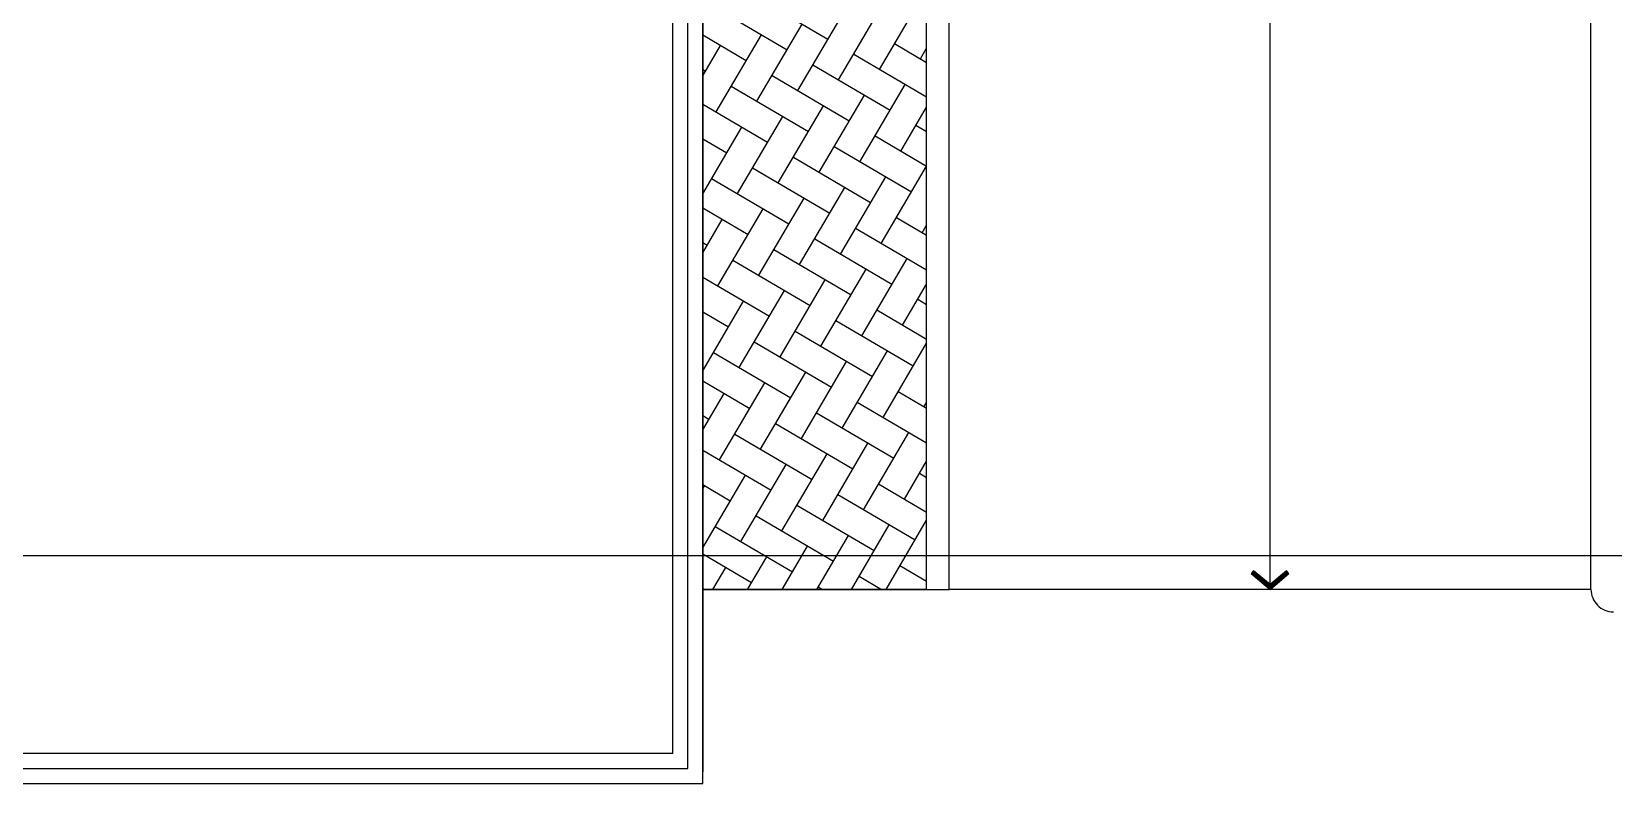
# Model space of a CAD drawing. Header units: millimetres. Extents: x 0 to 356400, y 0 to 68257.
# Drawn here: x 289929 to 290776, y 3478 to 3881 of the extents above; entities that cross this region are included whole.
import ezdxf

# ---------------------------------------------------------------- set-up
doc = ezdxf.new("R2010")
doc.units = ezdxf.units.MM
doc.header["$LTSCALE"] = 75
doc.layers.add('8', color=8, linetype='Continuous')
doc.layers.add('G(그리드1)', color=185, linetype='Continuous', plot=False)

# ---------------------------------------------------------------- blocks, each defined once
blk = doc.blocks.new('G$C7369CDF7')
at = {"layer": '8'}
for p, q in [((94930.28554969441, 85349.9999999227), (94930.28554969441, 85349.99999992689)), ((94630.29250207832, 85050.00000000745), (14630.28554969406, 85050.00000000745)), ((94630.28554970896, 85050.00000000559), (94630.28554970896, 76450.00000000559)), ((94417.46906636412, 81001.99458641786), (94379.31538448058, 80969.37405998667)), ((94379.31538448058, 80969.37405998667), (94564.56581598401, 80750.1564869504)), ((94630.28554970931, 80750.15650646077), (94417.46906636412, 81001.99458641786)), ((94630.28554970931, 80750.15650646063), (14630.28554969406, 80750.15650645876)), ((94564.56581598401, 80750.1564869504), (94379.31551463976, 80530.93880392282)), ((94417.46921589156, 80498.31830014518), (94630.28554970931, 80750.15650646077)), ((94379.31551463976, 80530.93880392282), (94417.46921589156, 80498.31830014518)), ((94630.28554970896, 76450.00000000559), (9330.285549694294, 76450.00000000559)), ((94630.28554970896, 76150.00000000512), (94630.28554970896, 76450.00000000559)), ((94630.28554970896, 76150.00000000512), (9330.285549694294, 76150.00000000559)), ((94630.28554970896, 76150.00000000512), (9330.285549694294, 76150.00000000559)), ((87659.63466523697, 75518.78440612496), (86624.35207776143, 76125.57099469623)), ((87314.54047019844, 75721.04660177152), (87565.95314951813, 76150.00000000515)), ((87516.80266560223, 76066.14079814055), (87373.72440196681, 76150.00000000515)), ((87457.3724698332, 75173.6902097559), (88029.59467677539, 76150.00000000515)), ((88754.34744926819, 75804.44840539445), (88164.77682309927, 76150.00000000515)), ((88409.25325422964, 76006.71060104104), (88493.23620403264, 76150.00000000515)), ((88552.0852538644, 75459.35420902542), (88956.87773128989, 76150.00000000515)), ((89991.89223293413, 75542.75601264834), (88956.6096454586, 76149.54260121961)), ((89646.7980378956, 75745.01820829493), (89884.1607858044, 76150.00000000515)), ((89849.0602332994, 76090.11240466396), (89746.88166536418, 76150.00000000515)), ((89789.63003753035, 75197.66181627932), (90347.80231306166, 76150.00000000515)), ((91086.60501696536, 75828.42001191789), (90537.93408649664, 76150.00000000515)), ((90741.51082192681, 76030.68220756444), (90811.44384031891, 76150.00000000515)), ((90884.34282156156, 75483.32581554883), (91275.08536757616, 76150.00000000515)), ((92324.1498006313, 75566.72761917178), (91328.98650762907, 76150.00000000515)), ((91979.05560559276, 75768.98981481834), (92202.36842209069, 76150.00000000515)), ((92181.31780099656, 76114.08401118737), (92120.03892876153, 76150.00000000515)), ((92121.88760522752, 75221.63342280273), (92666.00994934794, 76150.00000000512)), ((93418.86258466251, 75852.3916184413), (92911.09134989398, 76150.00000000512)), ((93073.76838962396, 76054.65381408785), (93129.65147660518, 76150.00000000512)), ((93216.60038925873, 75507.29742207224), (93593.29300386243, 76150.00000000512)), ((94630.28554970896, 75606.00941191794), (93702.14377102643, 76150.00000000512)), ((94311.31317328993, 75792.96142134175), (94520.57605837694, 76150.00000000512)), ((94513.57536869371, 76138.05561771081), (94493.19619215888, 76150.00000000512)), ((94630.28554970896, 76150.00000000512), (94630.28554970896, 73150.00000000186)), ((94630.28554970896, 73150.00000000186), (94630.28554970896, 76150.00000000512)), ((88897.17944890293, 75257.09201337886), (87861.89686142738, 75863.87860195013)), ((88694.91725349915, 74911.9978170098), (89301.70384207042, 75947.28040448535)), ((91229.4370166001, 75281.0636199023), (90194.15442912455, 75887.85020847357)), ((91027.17482119631, 74935.96942353324), (91633.9614097676, 75971.25201100876)), ((93561.69458429726, 75305.03522642568), (92526.41199682173, 75911.82181499695)), ((93359.43238889347, 74959.94103005665), (93966.21897746474, 75995.22361753217)), ((87600.20446946795, 74626.33381774032), (88206.99105803922, 75661.61640521584)), ((89932.46203716511, 74650.30542426373), (90539.24862573638, 75685.58801173925)), ((92264.71960486227, 74674.27703078714), (92871.50619343354, 75709.55961826266)), ((94630.28554970896, 75142.36788466066), (93763.95678048769, 75650.12942225087)), ((87802.46666487172, 74971.42801410932), (86767.18407739617, 75578.21460268059)), ((90134.72423256887, 74995.39962063276), (89099.44164509335, 75602.18620920402)), ((92466.98180026606, 75019.37122715617), (91431.69921279053, 75626.15781572746)), ((93502.26438852823, 74412.58463804104), (94109.05097709951, 75447.86722551656)), ((94454.14517292468, 75245.60502932614), (94630.28554970896, 75546.13089537324)), ((89040.01144853768, 74709.73562136324), (88004.72886106215, 75316.52220993451)), ((88837.7492531339, 74364.64142499422), (89444.53584170518, 75399.92401246974)), ((91372.26901623484, 74733.70722788665), (90336.98642875931, 75340.49381645792)), ((91170.00682083107, 74388.61303151763), (91776.79340940234, 75423.89561899315)), ((93704.52658393202, 74757.6788344101), (92669.24399645648, 75364.46542298136)), ((87945.29866450647, 74424.07162209373), (86910.01607703094, 75030.858210665)), ((87743.03646910269, 74078.9774257247), (88349.82305767397, 75114.26001320026)), ((90277.55623220364, 74448.04322861714), (89242.27364472809, 75054.82981718841)), ((90075.29403679987, 74102.94903224811), (90682.08062537113, 75138.23161972367)), ((92609.81379990082, 74472.01483514058), (91574.53121242527, 75078.80142371185)), ((92407.55160449701, 74126.92063877152), (93014.3381930683, 75162.20322624707)), ((94630.28554970896, 74678.72635740342), (93906.78878012244, 75102.77303023526)), ((86648.32368507149, 73793.31342645519), (87255.11027364276, 74828.59601393074)), ((88980.58125276866, 73817.2850329786), (89587.36784133993, 74852.56762045415)), ((91312.83882046581, 73841.25663950201), (91919.6254090371, 74876.53922697756)), ((93847.35858356676, 74210.32244239448), (92812.07599609124, 74817.10903096574)), ((93645.09638816299, 73865.22824602542), (94251.88297673425, 74900.51083350097)), ((89182.84344817244, 74162.37922934763), (88147.56086069689, 74769.1658179189)), ((90218.12603643461, 73555.59264023253), (90824.91262500589, 74590.87522770805)), ((91515.10101586959, 74186.35083587104), (90479.81842839406, 74793.1374244423)), ((92550.38360413178, 73579.56424675594), (93157.17019270305, 74614.84683423146)), ((94596.97717255943, 74698.24863731055), (94630.28554970896, 74755.07847424081)), ((88088.13066414124, 73876.71523007815), (87052.84807666569, 74483.50181864941)), ((87885.86846873745, 73531.62103370912), (88492.65505730873, 74566.90362118464)), ((90420.3882318384, 73900.68683660156), (89385.10564436286, 74507.47342517282)), ((92752.64579953556, 73924.65844312496), (91717.36321206002, 74531.44503169623)), ((94630.28554970896, 74215.08483014617), (94049.62077975718, 74555.41663821967)), ((86791.15568470625, 73245.9570344396), (87397.94227327753, 74281.23962191513)), ((89325.67544780718, 73615.02283733204), (88290.39286033166, 74221.80942590331)), ((89123.4132524034, 73269.92864096301), (89730.19984097467, 74305.21122843854)), ((91657.93301550436, 73638.99444385545), (90622.6504280288, 74245.78103242672)), ((91455.67082010058, 73293.90024748642), (92062.45740867185, 74329.18283496195)), ((93990.19058320153, 73662.96605037889), (92954.90799572598, 74269.75263895016)), ((93787.92838779773, 73317.87185400983), (94394.71497636901, 74353.15444148536)), ((88125.83915677493, 73150.00000000186), (88635.48705694347, 74019.54722916902)), ((90563.22023147315, 73353.33044458594), (89527.9376439976, 73960.1170331572)), ((90444.04679306122, 73150.00000000186), (90967.74462464065, 74043.51883569243)), ((92895.4777991703, 73377.30205110935), (91860.19521169478, 73984.08863968062)), ((92762.2544293475, 73150.00000000186), (93300.0021923378, 74067.49044221587)), ((94630.28554970896, 73751.44330288892), (94192.45277939196, 74008.06024620406)), ((88230.96266377598, 73329.35883806253), (87195.68007630046, 73936.1454266338)), ((89516.76373854671, 73150.00000000186), (89873.03184060944, 73757.85483642295)), ((91834.971374833, 73150.00000000186), (92205.28940830659, 73781.82644294636)), ((94153.17901111927, 73150.00000000186), (94537.54697600377, 73805.79804946977)), ((87198.55610226042, 73150.00000000186), (87540.77427291227, 73733.88322989954)), ((89328.03220106005, 73150.00000000186), (88433.2248599664, 73674.45303388772)), ((91701.18946445739, 73150.00000000186), (90765.48242766358, 73698.42464041113)), ((94074.3467278547, 73150.00000000186), (93097.73999536074, 73722.39624693454)), ((87745.92735879518, 73150.00000000186), (87338.5120759352, 73388.78903461821)), ((88589.4806840322, 73150.00000000186), (88778.31905657823, 73472.19083715344)), ((90119.08462219249, 73150.00000000186), (89670.76964363237, 73412.76064114162)), ((90907.68832031847, 73150.00000000186), (91110.57662427539, 73496.16244367685)), ((92492.24188558981, 73150.00000000186), (92003.02721132952, 73436.73224766503)), ((93225.89595660476, 73150.00000000186), (93442.83419197256, 73520.13405020026)), ((94630.28554970896, 73287.80177563164), (94335.2847790267, 73460.70385418847)), ((97230.2855496943, 73150.00000000186), (6530.285549694061, 73150.00000000186)), ((6530.285549708729, 73150.00000000186), (97073.7704641331, 73150.00000000186)), ((6830.285549708729, 73150.00000000186), (94630.28554970896, 73150.00000000186)), ((87662.19762951769, 73150.00000000186), (87683.60627254703, 73186.52683788392)), ((89980.40526580397, 73150.00000000186), (90015.86384024419, 73210.49844440733)), ((90910.13704332494, 73150.00000000186), (90908.31442729832, 73151.06824839552)), ((92298.61290209024, 73150.00000000186), (92348.12140794136, 73234.47005093074)), ((93283.29430672227, 73150.00000000186), (93240.5719949955, 73175.03985491893)), ((94616.82053837652, 73150.00000000186), (94630.28554970896, 73172.97363197591)), ((97230.2855496943, 58050.00000000186), (97230.2855496943, 73150.00000000186)), ((97030.2855496943, 72950.00000000198), (6530.285549694177, 72950.00000000186)), ((97030.2855496943, 58050.00000000198), (97030.2855496943, 72950.00000000198)), ((96830.28554969418, 72750.0000000057), (29430.28554959907, 72750.00000000559)), ((96830.28554969418, 72750.0000000057), (96830.2855496943, 57850.00000000198))]:
    blk.add_line(p, q, dxfattribs=at)
blk.add_arc((94630.28554969441, 85349.99999992689), 300, 270, 0, dxfattribs=at)
for points in [[(94379.31538448058, 80969.37405998667), (94417.46906636412, 81001.99458641786), (94564.56581598401, 80750.1564869504), (94630.28554970931, 80750.15650646077)], [(94564.56581598401, 80750.1564869504), (94630.28554970931, 80750.15650646077), (94379.31551463976, 80530.93880392282), (94417.46921589156, 80498.31830014518)]]:
    blk.add_solid(points, dxfattribs=at)

msp = doc.modelspace()

# ---------------------------------------------------------------- linework, layer by layer
at = {"layer": 'G(그리드1)'}
for points in [[(301524.9999999994, 59900.00000000035), (274924.9999999994, 59900.00000000035), (274924.9999999994, 3600.000000000313), (301524.9999999994, 3600.000000000313)], [(301524.9999999994, 59900.00000000035), (277624.9999999994, 59900.00000000035), (277624.9999999994, 3600.000000000313), (301524.9999999994, 3600.000000000313)]]:
    msp.add_lwpolyline(points, close=True, dxfattribs=at)

# ---------------------------------------------------------------- block references
at = {"xscale": 0.04000000000000001, "yscale": 0.04000000000000001, "zscale": 0.04000000000000001, "rotation": 270}
msp.add_blockref('G$C7369CDF7', (287362.1690343397, 7367.091186142308), dxfattribs=at)

doc.saveas('drawing.dxf')
